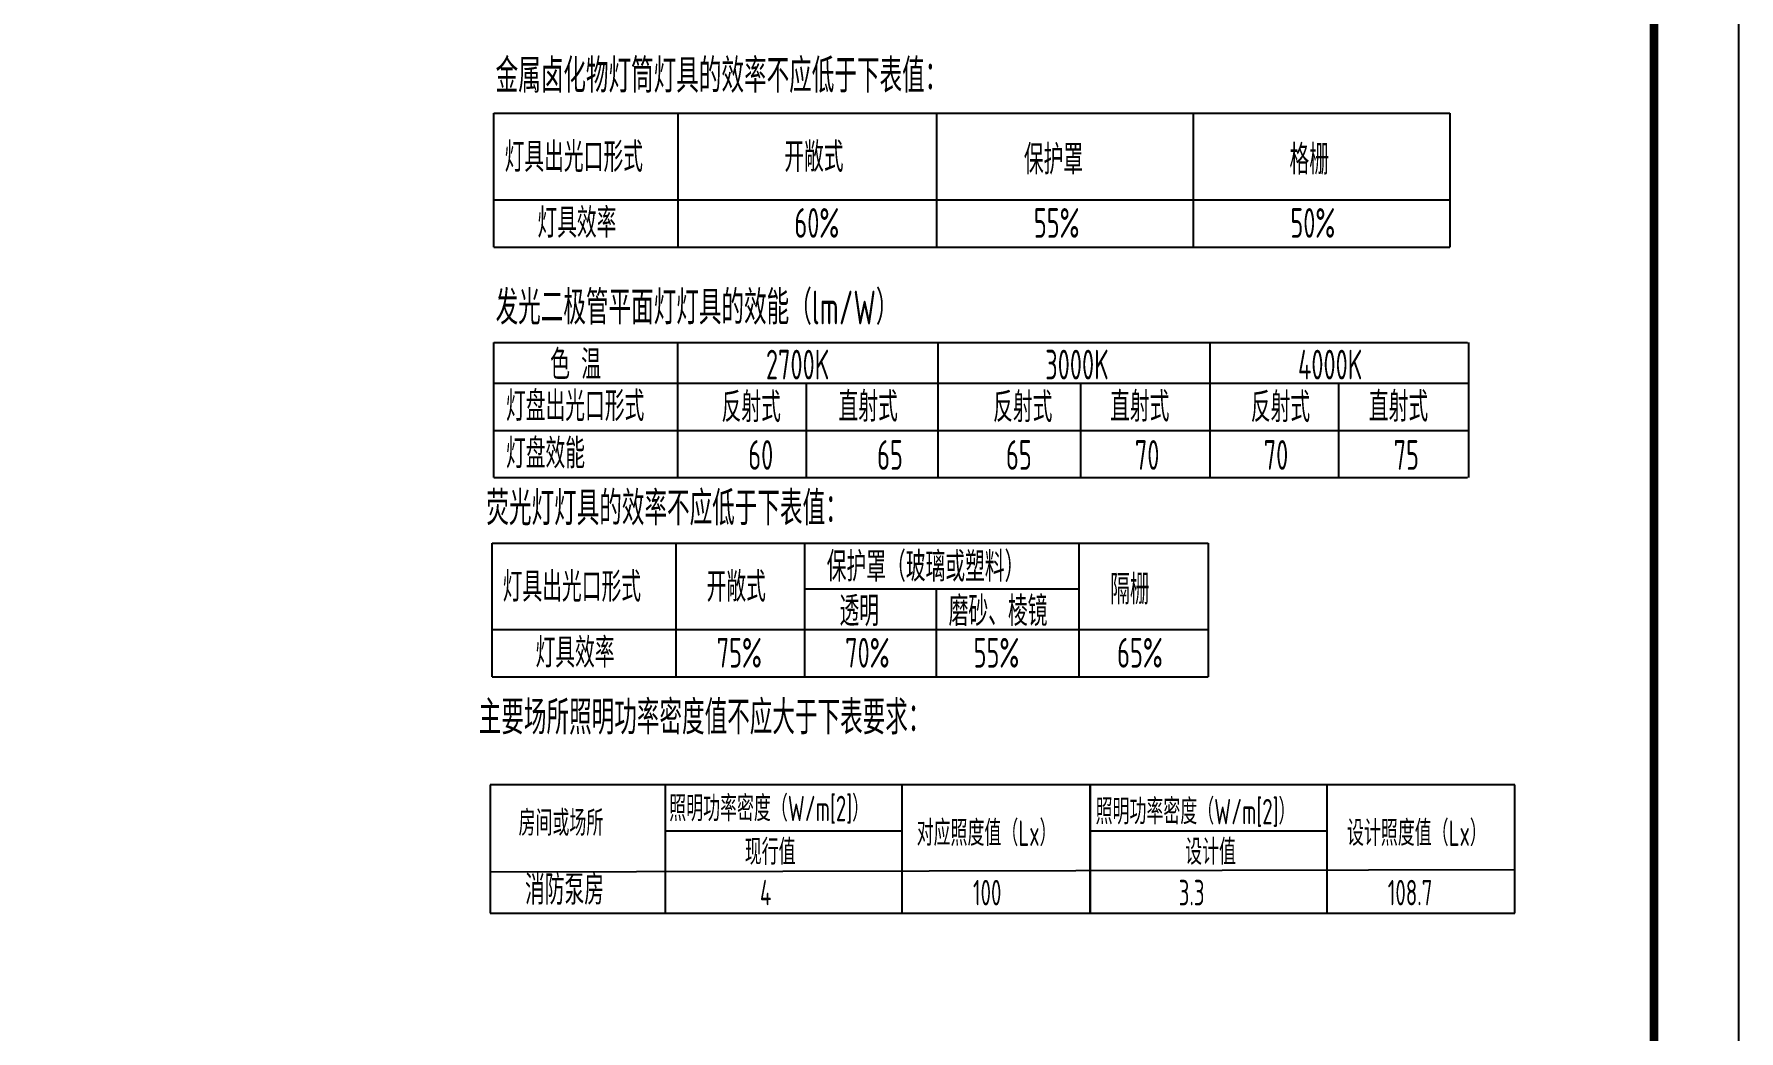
# Model space of a CAD drawing. Extents: x 5394041 to 5729212, y -433068 to -301615.
# Drawn here: x 5480678 to 5500757, y -343098 to -331350 of the extents above; entities that cross this region are included whole.
import ezdxf

# ---------------------------------------------------------------- set-up
doc = ezdxf.new("R2010")
doc.units = 0
doc.header["$LTSCALE"] = 1000
doc.header["$MEASUREMENT"] = 0
doc.layers.get('0').update_dxf_attribs({"linetype": 'CONTINUOUS'})
doc.layers.add('电气', color=3, linetype='CONTINUOUS')
doc.styles.add('sceie', font='sceie.shx', dxfattribs={"width": 0.7, "bigfont": 'sceic.shx'})

msp = doc.modelspace()

# ---------------------------------------------------------------- linework, layer by layer
at = {"color": 0}
msp.add_lwpolyline([(5441357, -354845.4), (5500757, -354845.4), (5500757, -312845.4), (5441357, -312845.4), (5441357, -354845.4)], dxfattribs=at)
at = {"color": 0, "const_width": 100}
msp.add_lwpolyline([(5499757, -353845.4), (5443857, -353845.4), (5443857, -313845.4), (5499757, -313845.4)], close=True, dxfattribs=at)
at = {"layer": '电气'}
for p, q in [((5486094.9, -332283.2), (5497351.8, -332283.2)), ((5486094.9, -333860.3), (5486094.9, -332283.2)), ((5488263.9, -333860.3), (5488263.9, -332283.2)), ((5491309.3, -333860.3), (5491309.3, -332283.2)), ((5494330.6, -332283.2), (5494330.6, -333860.3)), ((5497351.8, -332283.2), (5497351.8, -333860.3)), ((5486094.9, -333303.1), (5497351.8, -333303.1)), ((5486094.9, -333860.3), (5497351.8, -333860.3)), ((5486091.7, -336577.3), (5486091.7, -334983.5)), ((5486091.7, -334983.5), (5497560.3, -334983.5)), ((5488260.8, -336577.3), (5488260.8, -334983.5)), ((5491326.6, -336577.3), (5491326.6, -334983.5)), ((5494525, -334983.5), (5494525, -336577.3)), ((5497572.8, -334983.5), (5497572.8, -336577.3)), ((5486091.7, -335462.9), (5497560.3, -335462.9)), ((5489773.8, -336577.3), (5489773.8, -335462.9)), ((5493007.3, -336577.3), (5493007.3, -335462.9)), ((5496042.7, -335462.9), (5496042.7, -336577.3)), ((5486091.7, -336020.1), (5497560.3, -336020.1)), ((5486091.7, -336577.3), (5497560.3, -336577.3)), ((5486072.1, -337348.5), (5494505.3, -337348.5)), ((5486072.1, -338925.6), (5486072.1, -337348.5)), ((5488241.1, -338925.6), (5488241.1, -337348.5)), ((5489754.1, -338925.6), (5489754.1, -337348.5)), ((5492987.6, -338925.6), (5492987.6, -337348.5)), ((5494505.3, -337348.5), (5494505.3, -338925.6)), ((5489754.1, -337889), (5492987.6, -337889)), ((5491307, -338925.6), (5491307, -337889)), ((5486072.1, -338368.4), (5494505.3, -338368.4)), ((5486072.1, -338925.6), (5494505.3, -338925.6)), ((5486050.1, -340197.4), (5486050.1, -341709.7)), ((5498119, -340197.4), (5486050.1, -340197.4)), ((5488110.1, -340197.4), (5488110.1, -341709.7)), ((5490899.1, -340202.6), (5490899.1, -341709.7)), ((5493114.6, -341709.7), (5493114.6, -340197.4)), ((5493114.6, -340197.4), (5493114.6, -341709.7)), ((5495903.5, -340202.6), (5495903.5, -341709.7)), ((5498119, -341709.7), (5498119, -340197.4)), ((5488110.1, -340739.7), (5490899.1, -340739.7)), ((5493114.6, -340739.7), (5495903.5, -340739.7)), ((5486050.1, -341223.7), (5498119, -341196.6)), ((5486050.1, -341709.7), (5498119, -341709.7))]:
    msp.add_line(p, q, dxfattribs=at)

# ---------------------------------------------------------------- texts
at = {"layer": '电气', "style": 'sceie', "width": 0.7}
for s, height, p in [('金属卤化物灯筒灯具的效率不应低于下表值：', 400, (5486113.8, -332041)), ('灯具出光口形式', 350, (5486219.9, -332974.8)), ('开敞式', 350, (5489513.5, -332974.8)), ('保护罩', 350, (5492335.3, -333004.7)), ('格栅', 350, (5495463.8, -333004.7)), ('灯具效率', 350, (5486606.6, -333750.9)), ('60%%%', 350, (5489632.9, -333750.9)), ('55%%%', 350, (5492452.9, -333750.9)), ('50%%%', 350, (5495474.1, -333750.9)), ('发光二极管平面灯灯具的效能（lm/W）', 400, (5486113.8, -334772.5)), ('色 温', 350, (5486756.8, -335420.4)), ('2700K', 350, (5489297.5, -335420.4)), ('3000K', 350, (5492587.1, -335420.4)), ('4000K', 350, (5495564.3, -335420.4)), ('灯盘出光口形式', 350, (5486236, -335910.7)), ('反射式', 350, (5488775.1, -335923)), ('直射式', 350, (5490153.1, -335916.5)), ('反射式', 350, (5491973.5, -335923)), ('直射式', 350, (5493351.5, -335916.5)), ('反射式', 350, (5495008.8, -335923)), ('直射式', 350, (5496399.3, -335916.5)), ('灯盘效能', 350, (5486236, -336467.9)), ('60', 350, (5489089.8, -336485.3)), ('65', 350, (5490607.5, -336485.3)), ('65', 350, (5492125.2, -336485.3)), ('70', 350, (5493642.9, -336485.3)), ('70', 350, (5495160.5, -336485.3)), ('75', 350, (5496690.7, -336485.3)), ('荧光灯灯具的效率不应低于下表值：', 400, (5486005, -337138.5)), ('保护罩（玻璃或塑料）', 350, (5490013.9, -337802.4)), ('灯具出光口形式', 350, (5486197.2, -338040.1)), ('开敞式', 350, (5488598.5, -338040.1)), ('隔栅', 350, (5493350.8, -338070)), ('透明', 350, (5490163.8, -338325.9)), ('磨砂、棱镜', 350, (5491449.7, -338325.9)), ('灯具效率', 350, (5486583.9, -338816.2)), ('75%', 350, (5488717.9, -338816.2)), ('70%', 350, (5490230.9, -338816.2)), ('55%', 350, (5491743.9, -338816.2)), ('65%', 350, (5493434.1, -338816.2)), ('主要场所照明功率密度值不应大于下表要求：', 400, (5485915.4, -339603.9)), ('照明功率密度（W/m[2]）', 300, (5488158.8, -340626.4)), ('照明功率密度（W/m[2]）', 300, (5493180.6, -340662.7)), ('房间或场所', 300, (5486384.1, -340798.5)), ('对应照度值（Lx）', 300, (5491073.3, -340916.7)), ('设计照度值（Lx）', 300, (5496141.3, -340916.7)), ('现行值', 300, (5489048.2, -341139.4)), ('设计值', 300, (5494234.9, -341139.4)), ('消防泵房', 350, (5486460.1, -341610.5)), ('4', 300, (5489227.3, -341617.9)), ('100', 300, (5491736.2, -341617.9)), ('100', 300, (5491736.2, -341617.9)), ('3.3', 300, (5494159.3, -341617.9)), ('108.7', 300, (5496621.7, -341617.9))]:
    msp.add_text(s, height=height, dxfattribs=at).set_placement(p)

doc.saveas('drawing.dxf')
